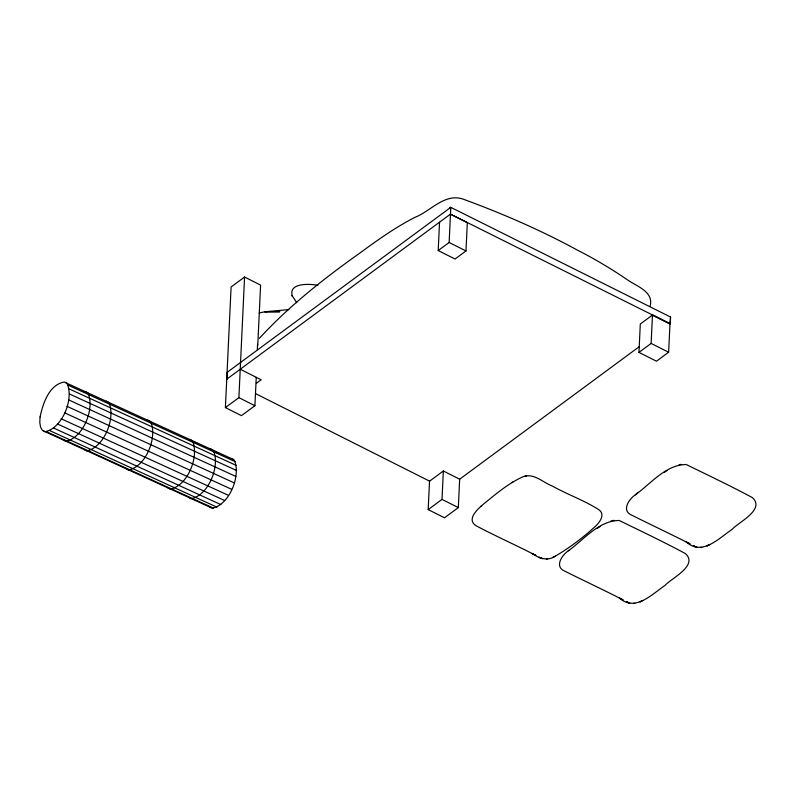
<?xml version="1.0" encoding="UTF-8"?>
<svg xmlns="http://www.w3.org/2000/svg" width="796" height="796" viewBox="0 0 796 796"><rect width="100%" height="100%" fill="white"/><g stroke="black" fill="none" stroke-linecap="round" stroke-linejoin="round"><path stroke-width="1.19" d="M256.252 377.314L254.909 405.711L241.437 415.651L225.407 407.592L231.099 286.978L244.571 277.038L260.6 285.097L257.755 345.345M226.81 379.155L227.129 372.369L450.785 207.338L670.56 317.037L670.242 323.823L450.456 214.134L226.751 379.195M225.407 407.592L238.89 397.652L244.571 277.038M257.317 349.613L257.576 344.29M450.476 214.194L467.312 222.661L465.978 250.949L455.033 259.018L438.198 250.551L439.531 222.263M459.66 479.202L458.317 507.599L444.496 517.798L428.188 509.599L429.522 481.202L443.352 470.993L459.66 479.202L639.297 346.648M438.198 250.551L449.143 242.481L450.785 207.338L449.74 208.124L450.785 207.338M428.188 509.599L442.009 499.4L443.352 470.993M638.969 352.409L640.302 324.012L652.541 314.987L669.973 323.843L668.63 352.24L656.471 361.215L638.969 352.409L651.128 343.434L652.471 315.037L669.973 323.843L670.56 317.037M650.203 306.002C653.725 291.804 637.437 286.65 628.323 280.411C611.746 269.078 594.503 258.74 576.573 249.685C539.867 229.736 501.55 213.189 462.367 198.851C444.118 193.398 430.566 211.239 414.985 217.328C395.781 227.149 378.14 239.636 360.807 252.392C324.579 278.053 289.366 305.654 259.347 338.38M532.743 553.827C539.31 558.663 548.175 561.25 555.429 556.125C569.419 547.797 582.622 537.967 594.652 526.992C599.139 523.181 605.885 514.614 598.94 509.778C584.274 500.346 567.508 494.555 552.295 486.028C542.922 482.565 534.036 472.784 523.261 476.665C508.584 483.072 496.187 493.838 483.819 503.838C478.316 508.455 466.038 519.072 475.829 525.609C495.5 536.106 516.037 545.111 535.837 555.439L531.927 553.399M568.364 550.772C562.105 554.961 554.145 566.503 564.513 571.021C583.975 580.732 603.706 589.995 623.099 599.885L619.188 597.846C635.258 612.323 651.974 594.154 665.158 585.299C671.625 578.085 698.44 565.528 685.485 553.628C663.804 541.947 641.327 531.29 619.238 520.485C598.761 520.604 583.916 539.648 568.364 550.772L568.871 550.305M635.347 494.804C629.089 499.002 621.129 510.535 631.497 515.052C650.969 524.753 670.68 534.056 690.082 543.927L686.182 541.887C702.241 556.354 718.957 538.186 732.141 529.33C738.608 522.116 765.424 509.559 752.469 497.669C730.788 485.988 708.311 475.331 686.222 464.516C665.745 464.645 650.899 483.679 635.347 494.804L638.064 492.326M481.102 506.326L481.61 505.858M256.362 383.314L261.158 379.782L240.223 369.254M664.381 472.307L667.128 470.496M597.388 528.275L600.134 526.464M512.067 482.545L512.873 482.018M552.653 557.439L555.429 556.125M707.962 545.419L706.898 545.927L709.674 544.603M640.969 601.388L639.914 601.885L642.69 600.572M524.872 476.237L526.663 475.899M679.117 464.715L680.908 464.386M610.95 520.982L613.925 520.345M259.168 312.987L264.829 311.763L288.829 309.594M546.335 559.031L547.539 558.911M700.58 547.519L701.793 547.389M633.596 603.477L634.8 603.358M83.809 391.622L85.431 391.552L87.988 393.105C95.032 408.627 83.172 438.099 65.72 441.312L63.163 439.76M146.494 420.318L148.116 420.248L150.673 421.8C157.708 437.322 145.857 466.794 128.405 470.008L125.838 468.456M230.074 458.586L231.686 458.506L234.243 460.058C241.287 475.59 229.427 505.052 211.975 508.266L209.418 506.724M317.893 285.346C309.763 283.704 288.023 282.6 292.351 296.172L292.062 295.525L296.719 302.709M65.819 382.757L232.969 459.282M194.881 442.476L198.184 443.979M215.776 452.038L219.079 453.551M67.949 385.105L235.109 461.62M69.182 388.926L236.332 465.451M69.431 393.98L236.581 470.496M68.665 399.9L235.815 476.426M66.954 406.308L234.104 482.824M64.396 412.746L231.556 489.261M61.193 418.786L228.343 495.301M57.531 424.009L224.681 500.535M53.68 428.069L220.83 504.584M49.899 430.686L217.049 507.201M46.437 431.671L213.597 508.196M43.541 430.974L210.701 507.49M651.128 343.434L668.63 352.24M449.143 242.481L465.978 250.949M255.496 393.582L429.581 481.152M442.009 499.4L458.317 507.599M238.89 397.652L254.909 405.711M210.791 448.944L213.358 450.496C220.393 466.018 208.532 495.49 191.08 498.704L188.523 497.152M189.896 439.382L192.463 440.924C199.498 456.456 187.647 485.928 170.185 489.142L167.628 487.59M106.326 401.114L108.883 402.667C115.927 418.199 104.067 447.66 86.615 450.874L84.048 449.332M40.059 416.965L39.8 422.547L40.546 427.064L42.268 430.198L44.825 431.75C62.277 428.537 74.137 399.065 67.093 383.533L64.536 381.99C49.093 384.428 42.954 403.542 40.059 416.965M279.724 311.724L264.829 311.763L279.724 311.724M696.629 547.111L694.699 546.394L696.629 547.111M542.384 558.633L540.444 557.906L542.384 558.633M629.646 603.079L627.706 602.353L629.646 603.079M695.505 546.743L693.445 545.797L695.505 546.743M541.26 558.255L539.19 557.319L541.26 558.255M628.522 602.701L626.452 601.766L628.522 602.701"/></g></svg>
